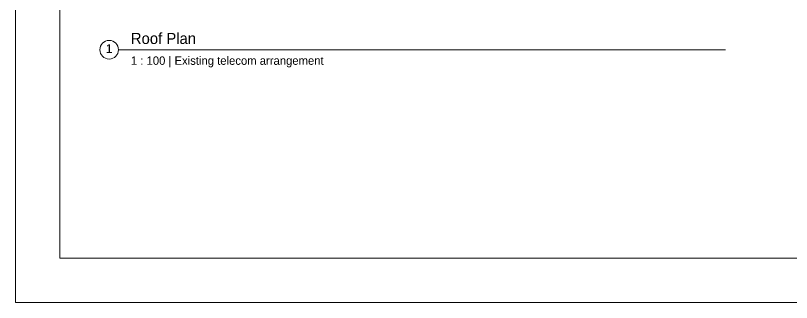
# Paper-space layout '01 Plans' of a CAD drawing. Header units: millimetres. Extents: x 5 to 415, y 7 to 290.
# Drawn here: x 5 to 179.9, y 7 to 71.7 of the extents above; entities that cross this region are included whole.
import ezdxf
from ezdxf.enums import TextEntityAlignment as Align

# ---------------------------------------------------------------- set-up
doc = ezdxf.new("R2010")
doc.units = ezdxf.units.MM
doc.layers.add('SHEET', color=7, linetype='Continuous')
doc.layers.add('TEXT', color=7, linetype='Continuous')

# ---------------------------------------------------------------- blocks, each defined once
blk = doc.blocks.new('SHEET_01')
at = {"layer": 'SHEET', "lineweight": 18}
for p, q in [((5, 7), (5, 290)), ((15, 17), (15, 277)), ((28.3, 64), (165, 64)), ((331, 17), (15, 17)), ((415, 7), (5, 7))]:
    blk.add_line(p, q, dxfattribs=at)
blk.add_circle((26.1, 64), 2.1, dxfattribs=at)
at = {"layer": 'TEXT'}
for s, height, p in [('Roof Plan', 2.5, (31, 65.3)), ('1 : 100 | Existing telecom arrangement', 1.9, (31, 60.6))]:
    blk.add_text(s, height=height, dxfattribs=at).set_placement(p)
blk.add_text('1', height=2, dxfattribs=at).set_placement((26.1, 63.25), align=Align.CENTER)

psp = doc.layouts.new('01 Plans')

# ---------------------------------------------------------------- block references
psp.add_blockref('SHEET_01', (0, 0))

doc.saveas('drawing.dxf')
